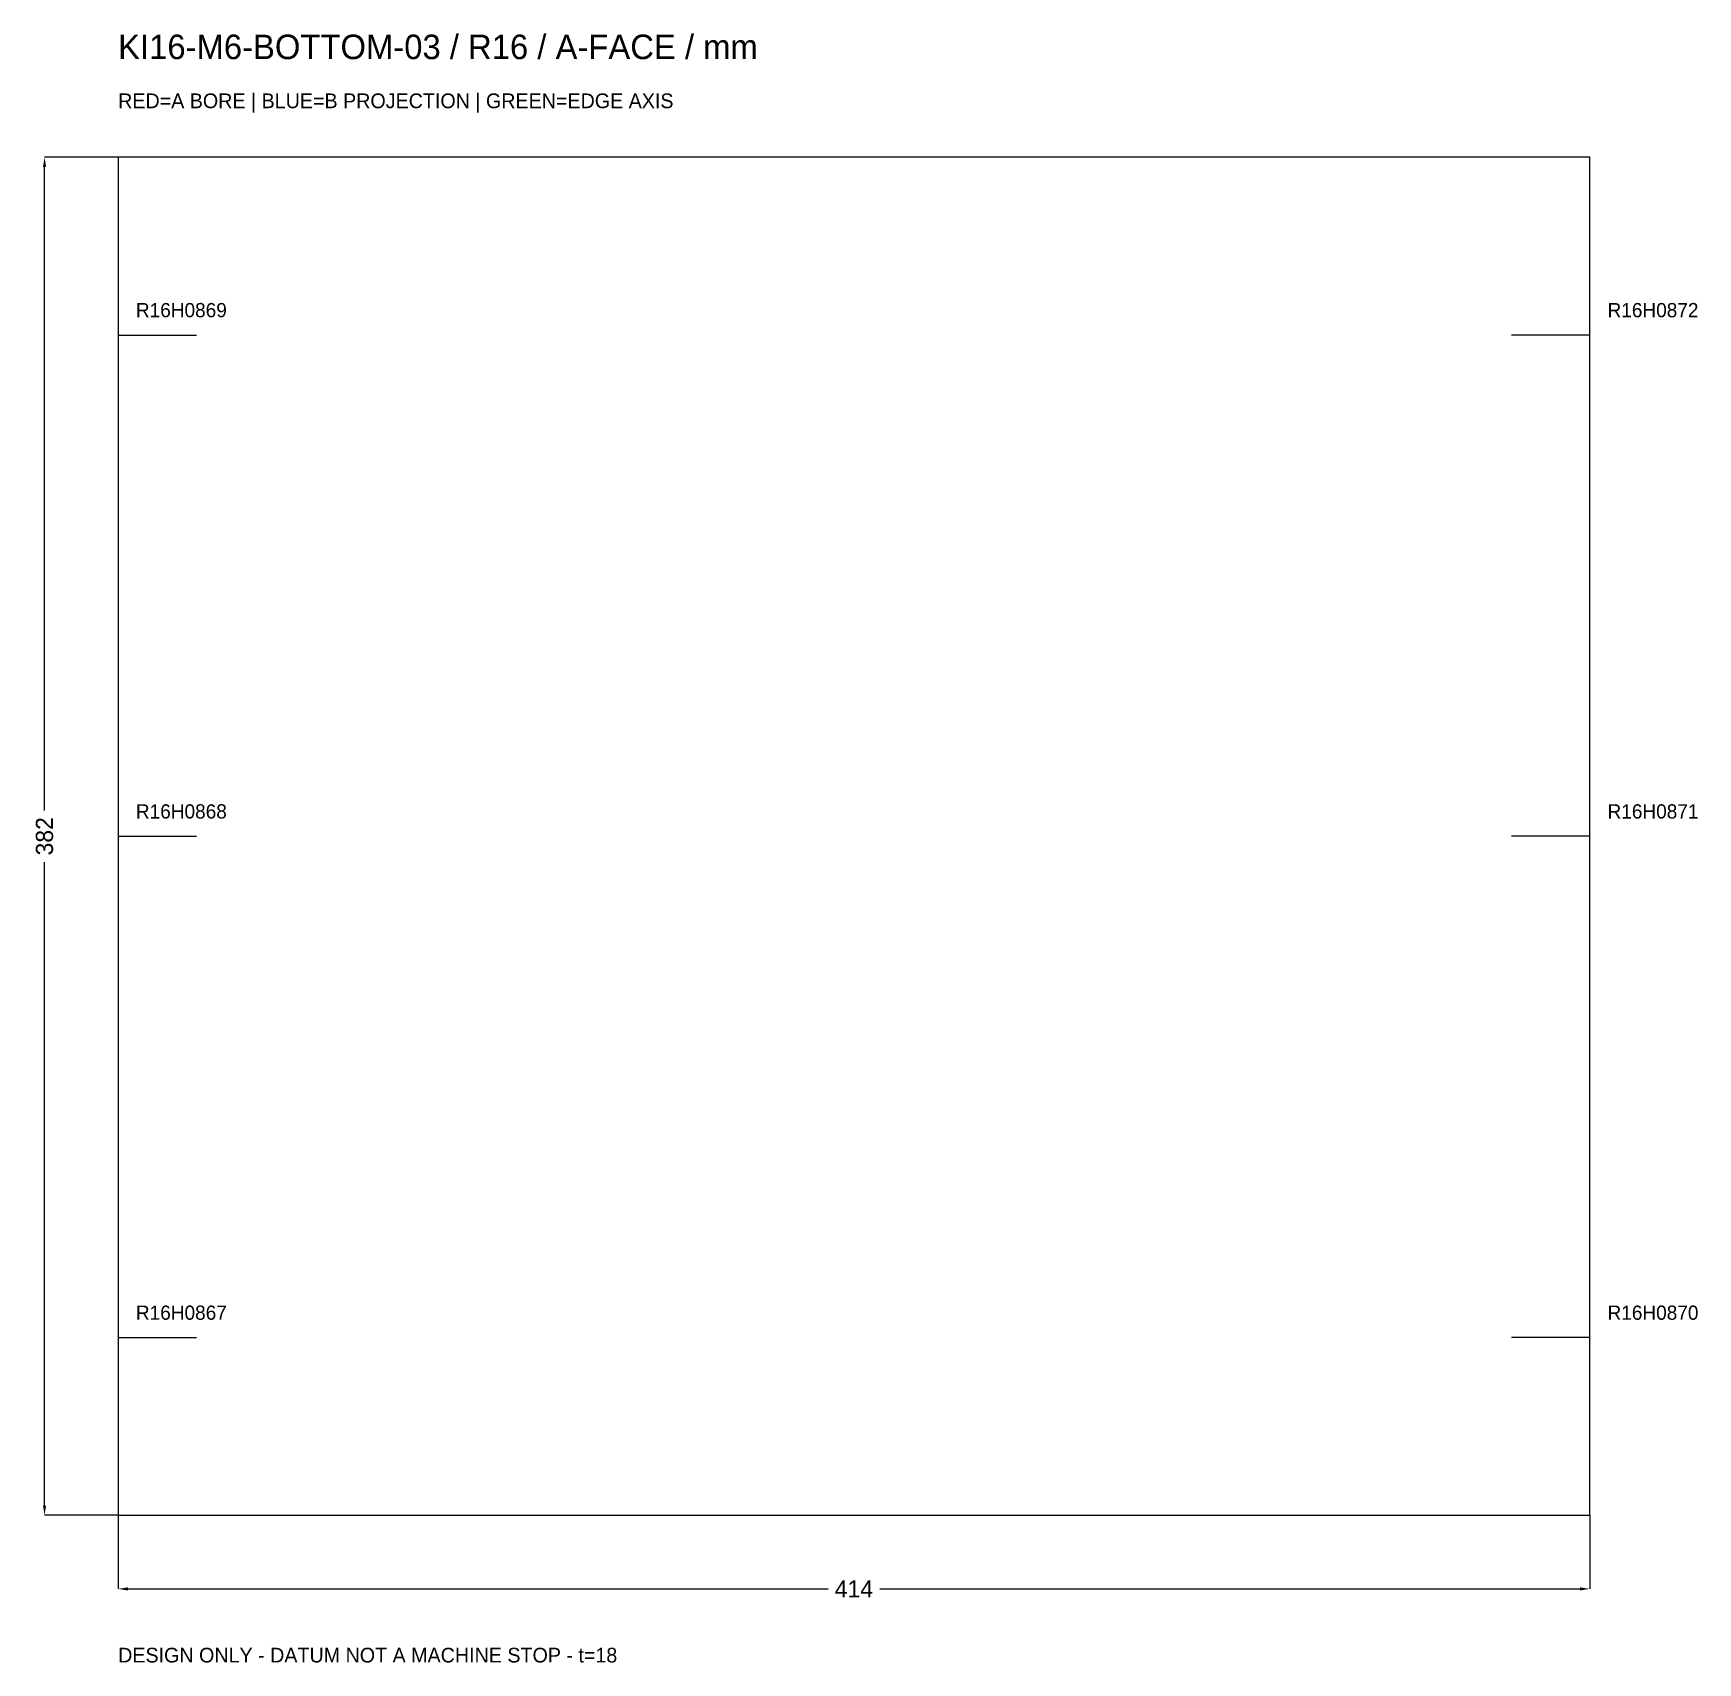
# Model space of a CAD drawing. Header units: millimetres. Extents: x -24 to 444, y -41 to 417.
import ezdxf

# ---------------------------------------------------------------- set-up
doc = ezdxf.new("R2010")
doc.units = ezdxf.units.MM
for name, color, linetype in [('CONTOUR', 7, 'Continuous'), ('EDGE_BORE', 3, 'Continuous'), ('TEXT', 7, 'Continuous')]:
    doc.layers.add(name, color=color, linetype=linetype)
doc.dimstyles.get("Standard").update_dxf_attribs({"dimtxt": 2.5, "dimasz": 2.5, "dimexe": 1.25, "dimexo": 0.625, "dimtad": 1, "dimcen": 2.5, "dimazin": 3, "dimtfac": 1, "dimtmove": 0, "dimatfit": 3})

# ---------------------------------------------------------------- blocks, each defined once
blk = doc.blocks.new('_CLOSEDFILLED')
at = {"color": 0, "linetype": 'BYBLOCK'}
blk.add_solid([(-1, 0.16), (0, 0), (-1, -0.16)], dxfattribs=at)
blk = doc.blocks.new('*D1')
at = {"color": 2}
for p, q in [((0, 0), (0, -20.7)), ((414, 0), (414, -20.7)), ((2.76, -20.7), (199.755, -20.7)), ((214.245, -20.7), (411.24, -20.7))]:
    blk.add_line(p, q, dxfattribs=at)
at = {"layer": 'Defpoints'}
for p in [(0, 0), (414, 0), (0, -20.7)]:
    blk.add_point(p, dxfattribs=at)
at = {"color": 2, "xscale": 2.7600000000000002, "yscale": 2.7600000000000002, "rotation": 180}
blk.add_blockref('_CLOSEDFILLED', (0, -20.7), dxfattribs=at)
at = {"color": 2, "xscale": 2.7600000000000002, "yscale": 2.7600000000000002}
blk.add_blockref('_CLOSEDFILLED', (414, -20.7), dxfattribs=at)
at = {"color": 7, "insert": (207, -20.7), "char_height": 4.83, "attachment_point": 5}
blk.add_mtext('414', dxfattribs=at)
blk = doc.blocks.new('*D2')
at = {"color": 2}
for p, q in [((0, 382), (-20.7, 382)), ((-20.7, 198.245), (-20.7, 379.24)), ((-20.7, 2.76), (-20.7, 183.755)), ((0, 0), (-20.7, 0))]:
    blk.add_line(p, q, dxfattribs=at)
at = {"layer": 'Defpoints'}
for p in [(0, 382), (-20.7, 0), (0, 0)]:
    blk.add_point(p, dxfattribs=at)
at = {"color": 2, "xscale": 2.7600000000000002, "yscale": 2.7600000000000002}
for p, rotation in [((-20.7, 382), 90), ((-20.7, 0), 270)]:
    blk.add_blockref('_CLOSEDFILLED', p, dxfattribs=dict(at, rotation=rotation))
at = {"color": 7, "insert": (-20.7, 191), "char_height": 4.83, "attachment_point": 5, "rotation": 90}
blk.add_mtext('382', dxfattribs=at)

msp = doc.modelspace()

# ---------------------------------------------------------------- linework, layer by layer
at = {"layer": 'CONTOUR'}
msp.add_lwpolyline([(0, 0), (414, 0), (414, 382), (0, 382)], close=True, dxfattribs=at)
at = {"layer": 'EDGE_BORE'}
for p, q in [((0, 332), (22, 332)), ((414, 332), (392, 332)), ((0, 191), (22, 191)), ((414, 191), (392, 191)), ((0, 50), (22, 50)), ((414, 50), (392, 50))]:
    msp.add_line(p, q, dxfattribs=at)

# ---------------------------------------------------------------- texts
at = {"layer": 'TEXT'}
for s, height, p in [('KI16-M6-BOTTOM-03 / R16 / A-FACE / mm', 6.9, (0, 409.6)), ('RED=A BORE | BLUE=B PROJECTION | GREEN=EDGE AXIS', 4.14, (0, 395.8)), ('R16H0869', 4, (5, 337)), ('R16H0872', 4, (419, 337)), ('R16H0868', 4, (5, 196)), ('R16H0871', 4, (419, 196)), ('R16H0867', 4, (5, 55)), ('R16H0870', 4, (419, 55)), ('DESIGN ONLY - DATUM NOT A MACHINE STOP - t=18', 4.14, (0, -41.4))]:
    msp.add_text(s, height=height, dxfattribs=at).set_placement(p)

# ---------------------------------------------------------------- dimensions: what is measured, and where the dimension line sits
dim = msp.add_linear_dim(base=(-20.7, 0), p1=(0, 0), p2=(0, 382), angle=90, dimstyle='Standard', override={"dimtxt": 4.83, "dimasz": 2.76, "dimdec": 2, "dimclrd": 2, "dimclre": 2, "dimclrt": 7})
dim.commit()
dim.dimension.update_dxf_attribs({"geometry": '*D2', "text_midpoint": (-20.7, 191)})
dim = msp.add_linear_dim(base=(0, -20.7), p1=(0, 0), p2=(414, 0), dimstyle='Standard', override={"dimtxt": 4.83, "dimasz": 2.76, "dimdec": 2, "dimclrd": 2, "dimclre": 2, "dimclrt": 7})
dim.commit()
dim.dimension.update_dxf_attribs({"geometry": '*D1', "text_midpoint": (207, -20.7)})

doc.saveas('drawing.dxf')
